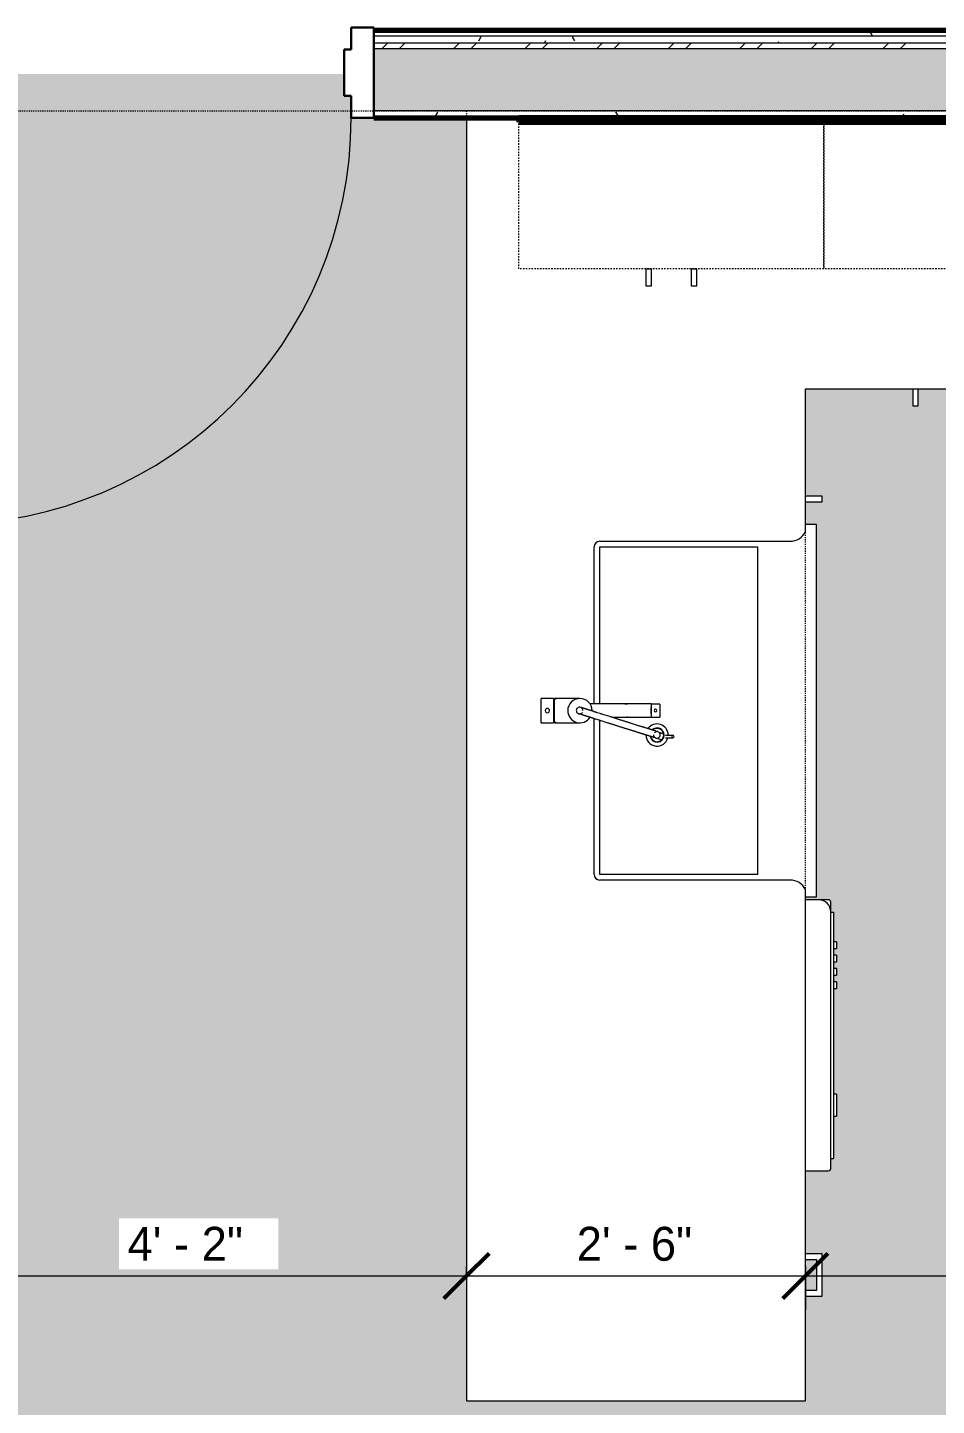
# Model space of a CAD drawing. Header units: inches. Extents: x -3927 to -2736, y 120 to 11438.
# Drawn here: x -3640.2 to -3559.7, y 11248.6 to 11370.6 of the extents above; entities that cross this region are included whole.
import ezdxf

# ---------------------------------------------------------------- set-up
doc = ezdxf.new("R2010")
doc.units = ezdxf.units.IN
doc.header["$MEASUREMENT"] = 0
doc.linetypes.add('Dash', pattern=[0.25, 0.125, -0.125])
doc.linetypes.add('Dash 3_32_', pattern=[0.1875, 0.09375, -0.09375])
for name, color, linetype, lineweight in [('0-1', 7, 'Continuous', 5), ('0-4', 7, 'Continuous', 9), ('A-ANNO-DIMS', 211, 'Continuous', 9), ('A-ANNO-DIMS-32', 211, 'Continuous', 9), ('A-DETL-1', 90, 'Dash 3_32_', 18), ('A-DOOR-1', 50, 'Continuous', 30), ('A-DOOR-2', 7, 'Continuous', 9), ('A-DOOR-FRAM-2', 50, 'Continuous', 30), ('A-WALL-2', 250, 'Continuous', 18), ('A-WALL-3', 113, 'Continuous', 70), ('A-WALL-4', 113, 'Continuous', 9), ('A-WALL-PATT-1', 7, 'Continuous', 9), ('A-WALL-PATT-2', 253, 'Continuous', 9), ('A-WALL-PATT-3', 8, 'Continuous', 9), ('I-WALL-1', 10, 'Continuous', 70), ('P-SANR-FIXT', 6, 'Continuous', 9), ('Q-CASE', 31, 'Continuous', 9), ('Q-CASE-1', 31, 'Dash', 9), ('Q-SPCQ', 91, 'Continuous', 9)]:
    doc.layers.add(name, color=color, linetype=linetype, lineweight=lineweight)
doc.layers.add('A-AREA-PATT-1', color=7, linetype='Continuous', lineweight=9, transparency=1)
doc.styles.add('Century Gothic', font='ufonts.com_century-gothic.ttf', dxfattribs={"height": 3})
doc.dimstyles.new('OD_1__HACK_2', dxfattribs={"dimscale": 12, "dimtxt": 3.132505, "dimasz": 0.333333, "dimexe": 0.25, "dimexo": 0.166667, "dimgap": 0.041667, "dimtad": 1, "dimdec": 0, "dimzin": 3, "dimdsep": 46, "dimlunit": 4, "dimtxsty": 'Century Gothic', "dimblk1": 'OBLIQUE', "dimblk2": 'OBLIQUE', "dimsah": 1, "dimcen": 0.09, "dimdle": 0.25, "dimazin": 0, "dimtfac": 1, "dimtdec": 4, "dimtix": 1, "dimtmove": 0, "dimatfit": 3, "dimfxl": 1, "dimtvp": 1, "dimtfill": 1, "dimfrac": 2, "dimtolj": 1, "dimtzin": 0, "dimarcsym": 2})
pattern_1 = [(0, (0, 0), (10.24, 2.56), [0.422, -7.258, 0.422, -7.258, -40.96]), (0, (0, 0), (10.24, 2.56), [-15.36, 0.422, -14.938, 0.422, -7.258, -17.92]), (0, (0, 0), (10.24, 2.56), [-38.4, 0.422, -4.698, 0.422, -12.378]), (120, (3.84, 1.28), (-7.33702503, 7.58810013), [0.422, -7.258, 0.422, -7.258, -40.96]), (120, (3.84, 1.28), (-7.33702503, 7.58810013), [-15.36, 0.422, -14.938, 0.422, -7.258, -17.92]), (120, (3.84, 1.28), (-7.33702503, 7.58810013), [-38.4, 0.422, -4.698, 0.422, -12.378]), (240, (5.12, 6.4), (-2.90297497, -10.14810013), [0.422, -7.258, 0.422, -7.258, -40.96]), (240, (5.12, 6.4), (-2.90297497, -10.14810013), [-15.36, 0.422, -14.938, 0.422, -7.258, -17.92]), (240, (5.12, 6.4), (-2.90297497, -10.14810013), [-38.4, 0.422, -4.698, 0.422, -12.378])]

# ---------------------------------------------------------------- blocks, each defined once
blk = doc.blocks.new('HOLLOW METAL - UNIT DOOR-2191978-2ND _ 3RD FLOOR - 1BD D - ADA TYPE B')
at = {"layer": 'A-DOOR-1'}
for p, q in [((18, 40.125), (16.25, 40.125)), ((16.25, 40.125), (16.25, 4.125)), ((18, 4.125), (18, 40.125)), ((16.25, 4.125), (18, 4.125))]:
    blk.add_line(p, q, dxfattribs=at)
at = {"layer": 'A-DOOR-2'}
blk.add_arc((18, 4.125), 36, 90, 180, dxfattribs=at)
at = {"layer": 'A-DOOR-FRAM-2'}
for p, q in [((-18, 4.125), (-20, 4.125)), ((-20, 4.125), (-20, -3.875)), ((-18, 2.1875), (-18, 4.125)), ((18, 4.125), (18, 2.1875)), ((20, 4.125), (18, 4.125)), ((20, -3.875), (20, 4.125)), ((-17.375, 2.1875), (-18, 2.1875)), ((-17.375, -1.9375), (-17.375, 2.1875)), ((18, 2.1875), (17.375, 2.1875)), ((17.375, 2.1875), (17.375, -1.9375)), ((-18, -3.875), (-18, -1.9375)), ((-18, -1.9375), (-17.375, -1.9375)), ((17.375, -1.9375), (18, -1.9375)), ((18, -1.9375), (18, -3.875)), ((-20, -3.875), (-18, -3.875)), ((18, -3.875), (20, -3.875))]:
    blk.add_line(p, q, dxfattribs=at)
blk = doc.blocks.new('CTR - 1st Phase - Common Walls_rvt-1-2ND _ 3RD FLOOR - 1BD D - ADA TYPE B')
at = {"layer": 'A-WALL-PATT-1'}
h = blk.add_hatch(dxfattribs=at)
h.set_pattern_fill('FP_1', color=256, style=0, pattern_type=2)
h.set_pattern_definition(pattern_1)
h.paths.add_polyline_path([(-3649.52, 11369.24), (-3649.52, 11369.86), (-3652.27, 11369.86), (-3652.27, 11369.24), (-3651.15, 11369.24)], flags=0)
h.paths.add_polyline_path([(-3602.42, 11369.24), (-3480.05, 11369.24), (-3480.05, 11369.86), (-3609.52, 11369.86), (-3609.52, 11369.24)], flags=0)
h = blk.add_hatch(dxfattribs=at)
h.set_pattern_fill('FP_1', color=256, style=0, pattern_type=2)
h.set_pattern_definition(pattern_1)
h.paths.add_polyline_path([(-3649.52, 11369.86), (-3649.52, 11370.36), (-3651.65, 11370.36), (-3651.65, 11369.86), (-3651.15, 11369.86)], flags=0)
h.paths.add_polyline_path([(-3479.55, 11369.86), (-3479.55, 11370.36), (-3609.52, 11370.36), (-3609.52, 11369.86), (-3480.05, 11369.86)], flags=0)
h = blk.add_hatch(dxfattribs=at)
h.set_pattern_fill('FP_1', color=256, style=0, pattern_type=2)
h.set_pattern_definition(pattern_1)
h.paths.add_polyline_path([(-3486.67, 11362.61), (-3486.67, 11363.24), (-3609.52, 11363.24), (-3609.52, 11362.61), (-3487.3, 11362.61)], flags=0)
h.paths.add_polyline_path([(-3658.27, 11362.61), (-3649.52, 11362.61), (-3649.52, 11363.24), (-3658.9, 11363.24), (-3658.9, 11362.61)], flags=0)
at = {"layer": 'A-WALL-PATT-2'}
h = blk.add_hatch(dxfattribs=at)
h.set_pattern_fill('FP_2', color=256, style=0, pattern_type=2)
h.set_pattern_definition([(161.57, (0.16, 0.16), (-1.279773737, -0.000426766), [0, -9.107, 1.011, 0]), (18.43, (-0.16, 0.16), (-1.279773737, 0.000426766), [0, -9.107, 1.011, 0]), (108.43, (0.16, 0.16), (0.639452382, -3.199964008), [3.035, -7.083]), (71.57, (-0.16, 0.16), (0.639452382, 3.199964008), [3.035, -7.083])])
h.paths.add_polyline_path([(-3534.05, 11363.24), (-3481.17, 11363.24), (-3481.17, 11368.74), (-3609.52, 11368.74), (-3609.52, 11363.24), (-3565.87, 11363.24)], flags=0)
h.paths.add_polyline_path([(-3649.52, 11363.24), (-3649.52, 11368.74), (-3658.27, 11368.74), (-3658.27, 11363.24)], flags=0)
at = {"layer": 'A-WALL-PATT-3'}
h = blk.add_hatch(dxfattribs=at)
h.set_pattern_fill('FP_3', color=256, style=0, pattern_type=2)
h.set_pattern_definition([(45, (0, 0), (-3.1678384, 3.1678384), []), (45, (0, 4.8), (-3.1678384, 3.1678384), [])])
h.paths.add_polyline_path([(-3534.05, 11368.74), (-3480.67, 11368.74), (-3480.67, 11369.24), (-3609.52, 11369.24), (-3609.52, 11368.74), (-3566.96, 11368.74)], flags=0)
h.paths.add_polyline_path([(-3652.77, 11368.74), (-3649.52, 11368.74), (-3649.52, 11369.24), (-3652.77, 11369.24), (-3652.77, 11369.16)], flags=0)
at = {"layer": 'A-WALL-2'}
for p, q in [((-3480.05, 11369.86), (-3609.52, 11369.86)), ((-3480.67, 11369.24), (-3609.52, 11369.24)), ((-3481.17, 11368.74), (-3609.52, 11368.74)), ((-3486.67, 11363.24), (-3609.52, 11363.24))]:
    blk.add_line(p, q, dxfattribs=at)
at = {"layer": 'I-WALL-1'}
for p, q in [((-3479.55, 11370.36), (-3609.52, 11370.36)), ((-3609.52, 11362.61), (-3487.3, 11362.61))]:
    blk.add_line(p, q, dxfattribs=at)
at = {"layer": '0-4', "rotation": 180}
blk.add_blockref('HOLLOW METAL - UNIT DOOR-2191978-2ND _ 3RD FLOOR - 1BD D - ADA TYPE B', (-3629.52, 11366.74), dxfattribs=at)
blk = doc.blocks.new('Dishwasher_15404 - 34_ counter-547918-2ND _ 3RD FLOOR - 1BD D - ADA TYPE B')
at = {"layer": 'Q-SPCQ'}
for p, q in [((25.8, 24), (24.62, 24)), ((26.68, 24), (25.8, 24)), ((26.87, 22.93), (26.87, 23.8)), ((26.87, 0.2), (26.87, 22.93)), ((26.87, 22.91), (27.12, 22.91)), ((27.12, 22.91), (27.12, 1.09)), ((27.37, 20.28), (27.12, 20.28)), ((27.12, 19.69), (27.37, 19.69)), ((27.37, 20.28), (27.37, 19.69)), ((27.37, 19.1), (27.12, 19.1)), ((27.12, 18.51), (27.37, 18.51)), ((27.37, 19.1), (27.37, 18.51)), ((27.37, 17.92), (27.12, 17.92)), ((27.12, 17.33), (27.37, 17.33)), ((27.37, 17.92), (27.37, 17.33)), ((27.37, 16.74), (27.12, 16.74)), ((27.12, 16.15), (27.37, 16.15)), ((27.37, 16.74), (27.37, 16.15)), ((27.37, 6.79), (27.12, 6.79)), ((27.37, 6.79), (27.37, 5.81)), ((27.37, 5.81), (27.37, 4.82)), ((27.12, 4.82), (27.37, 4.82)), ((26.87, 1.09), (27.12, 1.09)), ((24.62, 0), (26.68, 0))]:
    blk.add_line(p, q, dxfattribs=at)
for centre, radius, start, end in [((25.8, 22.93), 1.07, 360, 90), ((26.68, 23.8), 0.197, 0, 90), ((26.68, 0.2), 0.197, 270, 360), ((26.68, 0.2), 0.197, 285, 310.1532), ((26.68, 0.2), 0.197, 315, 345)]:
    blk.add_arc(centre, radius, start, end, dxfattribs=at)
blk = doc.blocks.new('Base Cabinet 3 Drawer 230 - Base Cabinet 3 Drawer 230 18_-2554959-2ND _ 3RD FLOOR - 1BD D - ADA TYPE B')
at = {"layer": 'Q-CASE'}
for p, q in [((-1.14, -24), (-1.14, -25.5)), ((-0.64, -25), (-0.64, -24)), ((2.11, -24), (2.11, -25)), ((2.61, -25.5), (2.61, -24)), ((-1.14, -25.5), (2.61, -25.5)), ((2.11, -25), (-0.64, -25))]:
    blk.add_line(p, q, dxfattribs=at)
blk = doc.blocks.new('300 Series Wall Hung Cabinet_302 - 27_ X 36_-2605031-2ND _ 3RD FLOOR - 1BD D - ADA TYPE B')
at = {"layer": 'Q-CASE'}
for p, q in [((-1.76, 14.69), (-2.25, 14.69)), ((-2.25, 14.69), (-2.25, 13.19)), ((-1.76, 13.19), (-1.76, 14.69)), ((2.24, 14.69), (1.75, 14.69)), ((1.75, 14.69), (1.75, 13.19)), ((2.24, 13.19), (2.24, 14.69)), ((-1.76, 13.19), (-2.25, 13.19)), ((2.24, 13.19), (1.75, 13.19))]:
    blk.add_line(p, q, dxfattribs=at)
at = {"layer": 'Q-CASE-1'}
for p, q in [((-13.5, 0.19), (-13.5, 13.19)), ((-13.5, 13.19), (13.5, 13.19)), ((13.5, 13.19), (13.5, 0.19)), ((13.5, 0.19), (-13.5, 0.19))]:
    blk.add_line(p, q, dxfattribs=at)
blk = doc.blocks.new('kitchen_faucet_14143 - kitchen_faucet_14143-2965259-2ND _ 3RD FLOOR - 1BD D - ADA TYPE B')
at = {"layer": 'P-SANR-FIXT'}
for p, q in [((-7.23, 2.59), (-6.81, 2.46)), ((-6.81, 2.46), (-6.81, 2.46)), ((-7.58, 2.4), (-8.24, 2.4)), ((-8.24, 2.2), (-7.58, 2.2)), ((-6.99, 1.91), (-7.41, 2.04)), ((-6.3, 0.57), (-7.09, 0.57)), ((-7.09, -0.57), (-7.09, 0.57)), ((-2.86, 0.59), (-6.3, 0.59)), ((-6.3, 0.3), (-6.3, 0.59)), ((-6.3, 0.29), (-6.3, 0.15)), ((-6.3, 0.15), (-6.3, 0.29)), ((-6.3, 0.15), (-6.3, -0.15)), ((-6.3, -0.15), (-6.3, 0.15)), ((-3.97, 0.59), (-4.89, 0.59)), ((-0.9, 0.59), (-0.93, 0.59)), ((2.26, 1.08), (0, 1.08)), ((2.34, 1.02), (2.1, 1.02)), ((2.26, 1.08), (2.26, -1.08)), ((3.44, 1.08), (2.34, 1.08)), ((2.34, -1.08), (2.34, 1.08)), ((3.44, 1.08), (3.44, -1.08)), ((-7.09, -0.57), (-6.3, -0.57)), ((-6.3, -0.15), (-6.3, -0.29)), ((-6.3, -0.29), (-6.3, -0.15)), ((-6.3, -0.59), (-6.3, -0.3)), ((-6.3, -0.59), (-0.9, -0.59)), ((-4.89, -0.59), (-3.97, -0.59)), ((0, -1.08), (2.26, -1.08)), ((2.1, -1.02), (2.34, -1.02)), ((2.34, -1.08), (3.44, -1.08))]:
    blk.add_line(p, q, dxfattribs=at)
at = {"layer": 'P-SANR-FIXT', "flags": 128}
for points in [[(-6.52, 2.15), (-6.53, 2.23), (-6.56, 2.3), (-6.61, 2.36), (-6.67, 2.41), (-6.74, 2.44), (-6.82, 2.45), (-6.9, 2.44), (-6.97, 2.41), (-7.03, 2.36), (-7.08, 2.3), (-7.1, 2.23), (-7.11, 2.15)], [(-7.11, 2.15), (-7.1, 2.08), (-7.08, 2), (-7.03, 1.94), (-6.97, 1.9), (-6.9, 1.87), (-6.82, 1.86), (-6.74, 1.87), (-6.67, 1.9), (-6.61, 1.94), (-6.59, 1.97)], [(-6.91, 1.87), (-6.91, 1.87), (-6.91, 1.87), (-6.9, 1.87), (-6.9, 1.87), (-6.9, 1.87), (-6.89, 1.87), (-6.89, 1.86), (-6.88, 1.86), (-6.88, 1.86), (-6.87, 1.86), (-6.86, 1.86), (-6.71, 1.81), (-6.69, 1.8), (-6.68, 1.8), (-6.51, 1.75), (-6.49, 1.74), (-6.46, 1.73), (-6.43, 1.72), (-6.41, 1.71), (-6.38, 1.7), (-6.35, 1.69), (-6.32, 1.68), (-6.29, 1.67), (-6.26, 1.66), (-6.22, 1.65), (-6.19, 1.64), (-6.16, 1.63), (-6.12, 1.62), (-6.09, 1.61), (-6.05, 1.6), (-6.01, 1.59), (-5.98, 1.58), (-5.94, 1.56), (-5.9, 1.55), (-5.86, 1.54), (-5.82, 1.53), (-5.78, 1.51), (-5.74, 1.5), (-5.69, 1.49), (-5.65, 1.47), (-5.61, 1.46), (-5.56, 1.45), (-5.52, 1.43), (-5.47, 1.42), (-5.42, 1.4), (-5.38, 1.39), (-5.33, 1.37), (-5.28, 1.36), (-5.23, 1.34), (-5.18, 1.33), (-4.48, 1.1), (-4.42, 1.09), (-4.36, 1.07), (-4.31, 1.05), (-4.25, 1.03), (-4.19, 1.01), (-4.13, 0.99), (-4.07, 0.98), (-4.02, 0.96), (-3.96, 0.94), (-3.9, 0.92), (-3.84, 0.9), (-3.78, 0.88), (-3.72, 0.86), (-3.66, 0.85), (-3.6, 0.83), (-3.54, 0.81), (-3.48, 0.79), (-3.42, 0.77), (-3.36, 0.75), (-3.3, 0.73), (-3.24, 0.71), (-3.18, 0.69), (-3.12, 0.68), (-3.06, 0.66), (-3, 0.64), (-2.94, 0.62), (-2.88, 0.6), (-2.83, 0.58), (-2.77, 0.56), (-2.71, 0.55), (-2.65, 0.53), (-2.03, 0.33), (-1.98, 0.32), (-1.93, 0.3), (-1.88, 0.28), (-1.83, 0.27), (-1.78, 0.25), (-1.54, 0.18), (-1.49, 0.16), (-1.45, 0.15), (-1.4, 0.13), (-1.36, 0.12), (-1.31, 0.1), (-1.27, 0.09), (-1.23, 0.08), (-1.18, 0.06), (-1.14, 0.05), (-1.1, 0.04), (-1.06, 0.03), (-1.03, 0.01), (-0.99, 0), (-0.95, -0.01), (-0.91, -0.02), (-0.88, -0.03), (-0.84, -0.04), (-0.81, -0.05), (-0.77, -0.07), (-0.74, -0.08), (-0.71, -0.09), (-0.68, -0.1), (-0.65, -0.11), (-0.62, -0.11), (-0.59, -0.12), (-0.56, -0.13), (-0.53, -0.14), (-0.51, -0.15), (-0.48, -0.16), (-0.45, -0.17), (-0.43, -0.17), (-0.41, -0.18), (-0.38, -0.19), (-0.36, -0.2), (-0.34, -0.2), (-0.32, -0.21), (-0.3, -0.21), (-0.28, -0.22), (-0.26, -0.23), (-0.25, -0.23), (-0.23, -0.24), (-0.21, -0.24), (-0.2, -0.25), (-0.18, -0.25), (-0.17, -0.26), (-0.16, -0.26), (-0.15, -0.26), (-0.14, -0.27), (-0.13, -0.27), (-0.12, -0.27), (-0.11, -0.28), (-0.1, -0.28), (-0.09, -0.28), (-0.09, -0.28), (-0.08, -0.28), (-0.08, -0.29), (-0.07, -0.29), (-0.07, -0.29), (-0.07, -0.29), (-0.07, -0.29), (-0.06, -0.29), (-0.06, -0.29)], [(-6.73, 2.43), (-6.73, 2.43), (-6.73, 2.43), (-6.73, 2.43), (-6.72, 2.43), (-6.72, 2.43), (-6.72, 2.43), (-6.71, 2.43), (-6.71, 2.43), (-6.7, 2.42), (-6.69, 2.42), (-6.68, 2.42), (-6.53, 2.37), (-6.52, 2.37), (-6.5, 2.36), (-6.48, 2.35), (-6.46, 2.35), (-6.44, 2.34), (-6.42, 2.33), (-6.39, 2.33), (-6.37, 2.32), (-6.34, 2.31), (-6.32, 2.3), (-6.29, 2.3), (-6.27, 2.29), (-6.24, 2.28), (-6.21, 2.27), (-6.18, 2.26), (-6.15, 2.25), (-6.12, 2.24), (-6.09, 2.23), (-6.06, 2.22), (-6.03, 2.21), (-5.99, 2.2), (-5.96, 2.19), (-5.92, 2.18), (-5.89, 2.17), (-5.85, 2.16), (-5.81, 2.14), (-5.78, 2.13), (-5.74, 2.12), (-5.7, 2.11), (-5.66, 2.1), (-5.62, 2.08), (-5.58, 2.07), (-5.53, 2.06), (-5.49, 2.04), (-5.45, 2.03), (-5.4, 2.01), (-5.36, 2), (-5.31, 1.99), (-5.27, 1.97), (-5.22, 1.96), (-5.17, 1.94), (-5.12, 1.93), (-5.07, 1.91), (-5.02, 1.9), (-4.97, 1.88), (-4.92, 1.86), (-4.87, 1.85), (-4.82, 1.83), (-4.77, 1.81), (-4.71, 1.8), (-4.66, 1.78), (-4.61, 1.76), (-4.55, 1.75), (-4.5, 1.73), (-4.44, 1.71), (-4.39, 1.69), (-4.33, 1.68), (-4.27, 1.66), (-4.22, 1.64), (-4.16, 1.62), (-4.1, 1.6), (-4.04, 1.59), (-3.99, 1.57), (-3.93, 1.55), (-3.87, 1.53), (-3.81, 1.51), (-3.75, 1.49), (-3.69, 1.47), (-3.63, 1.46), (-3.57, 1.44), (-3.51, 1.42), (-3.45, 1.4), (-3.39, 1.38), (-3.33, 1.36), (-3.27, 1.34), (-3.21, 1.32), (-3.15, 1.31), (-3.09, 1.29), (-3.03, 1.27), (-2.97, 1.25), (-2.92, 1.23), (-2.86, 1.21), (-2.8, 1.19), (-2.74, 1.17), (-2.68, 1.16), (-2.62, 1.14), (-2.56, 1.12), (-2.51, 1.1), (-1.88, 0.9), (-1.83, 0.89), (-1.78, 0.87), (-1.73, 0.85), (-1.67, 0.84), (-1.62, 0.82), (-1.4, 0.75), (-1.35, 0.74), (-1.3, 0.72), (-1.26, 0.71), (-1.21, 0.69), (-1.17, 0.68), (-1.12, 0.66), (-1.08, 0.65), (-1.04, 0.64), (-1, 0.62), (-0.96, 0.61), (-0.92, 0.6), (-0.88, 0.59), (-0.84, 0.57), (-0.8, 0.56), (-0.76, 0.55), (-0.73, 0.54), (-0.69, 0.53), (-0.66, 0.52), (-0.62, 0.51), (-0.59, 0.5), (-0.56, 0.49), (-0.52, 0.47), (-0.49, 0.47), (-0.46, 0.46), (-0.43, 0.45), (-0.4, 0.44), (-0.38, 0.43), (-0.35, 0.42), (-0.32, 0.41), (-0.3, 0.4), (-0.27, 0.4), (-0.25, 0.39), (-0.22, 0.38), (-0.2, 0.37), (-0.18, 0.37), (-0.16, 0.36), (-0.14, 0.35), (-0.12, 0.35), (-0.1, 0.34), (-0.08, 0.34), (-0.06, 0.33), (-0.05, 0.32), (-0.03, 0.32), (-0.02, 0.32), (0, 0.31), (0.01, 0.31), (0.02, 0.3), (0.03, 0.3), (0.04, 0.3), (0.05, 0.29), (0.06, 0.29), (0.07, 0.29), (0.08, 0.28), (0.09, 0.28), (0.09, 0.28), (0.1, 0.28), (0.1, 0.28), (0.11, 0.28), (0.11, 0.28), (0.11, 0.27), (0.11, 0.27), (0.11, 0.27)], [(0.27, -0.18), (0.3, -0.11), (0.32, -0.03), (0.31, 0.04), (0.29, 0.12), (0.25, 0.18), (0.19, 0.23), (0.13, 0.27), (0.05, 0.29), (-0.03, 0.28), (-0.1, 0.26), (-0.17, 0.22), (-0.22, 0.16)], [(-0.27, -0.02), (-0.27, -0.06), (-0.24, -0.13), (-0.2, -0.2), (-0.15, -0.25), (-0.08, -0.28), (0, -0.3), (0.08, -0.3), (0.15, -0.28), (0.21, -0.23), (0.27, -0.18)]]:
    blk.add_lwpolyline(points, dxfattribs=at)
at = {"layer": 'P-SANR-FIXT'}
for centre, radius, start, end in [((-6.83, 2.16), 0.984, 0, 166.1547), ((-6.83, 2.16), 0.63, 10.1899, 180), ((-6.83, 2.16), 0.591, 132.8835, 180), ((-6.83, 2.16), 0.591, 12.1323, 132.8835), ((-6.83, 2.16), 0.984, 177.3509, 180), ((-6.83, 2.16), 0.984, 180, 324.7572), ((-6.83, 2.16), 0.63, 180, 314.2219), ((-6.83, 2.16), 0.591, 180, 191.3603), ((-6.83, 2.16), 0.591, 191.3603, 311.9843), ((-6.69, 0), 0.118, 0, 180), ((0, 0), 1.08, 178.2378, 180), ((0, 0), 1.08, 0, 147.1418), ((2.88, 0), 0.197, 360, 180), ((-6.69, 0), 0.118, 180, 360), ((0, 0), 1.08, 180, 360), ((2.88, 0), 0.197, 180, 360)]:
    blk.add_arc(centre, radius, start, end, dxfattribs=at)
for centre, major_axis, ratio, start_param, end_param in [((-8.24, 2.3), (0, 0.0984), 0.984808, 4.712389, 7.853982), ((-8.24, 2.3), (0, 0.0984), 0.984808, 1.570796, 4.712389), ((-3.97, 0), (0, 0.591), 0.906308, 6.104473, 6.736574), ((-3.97, 0), (0, 0.591), 0.906308, 2.688204, 3.320305)]:
    blk.add_ellipse(centre, major_axis=major_axis, ratio=ratio, start_param=start_param, end_param=end_param, dxfattribs=at)
blk = doc.blocks.new('Stainless Steel Farmhous Kitchen Sink - Stainless Steel Farmhous Kitchen Sink-2552578-2ND _ 3RD FLOOR - 1BD D - ADA TYPE B')
at = {"layer": 'P-SANR-FIXT'}
for p, q in [((-33, 22.2), (-33, 21.2)), ((0, 22.2), (-33, 22.2)), ((0, 21.2), (0, 22.2)), ((-31, 3), (-31, 16.96)), ((-31, 16.96), (-2, 16.96)), ((-2, 16.96), (-2, 3)), ((-17.09, 3), (-31, 3)), ((-2, 3), (-15.65, 3))]:
    blk.add_line(p, q, dxfattribs=at)
blk = doc.blocks.new('Base Cabinet Corner 197 - Base Cabinet Corner 197-2569781-2ND _ 3RD FLOOR - 1BD D - ADA TYPE B')
at = {"layer": 'Q-CASE'}
for p, q in [((2.23, 34), (0.74, 34)), ((0.74, 33.51), (2.23, 33.51)), ((2.23, 33.51), (2.23, 34)), ((10.73, 25.5), (10.24, 25.5)), ((10.24, 25.5), (10.24, 24)), ((10.73, 24), (10.73, 25.5))]:
    blk.add_line(p, q, dxfattribs=at)
blk = doc.blocks.new('DIMBLOCK4-2ND _ 3RD FLOOR - 1BD D - ADA TYPE B')
at = {"layer": 'A-ANNO-DIMS-32'}
for p, q in [((-3650.84, 11249.56), (-3650.84, 11263.04)), ((-3650.84, 11260.04), (-3601.3, 11260.04)), ((-3650.84, 11260.04), (-3650.84, 11249.56)), ((-3601.3, 11260.87), (-3601.3, 11257.04)), ((-3601.3, 11260.04), (-3601.3, 11260.87))]:
    blk.add_line(p, q, dxfattribs=at)
at = {"layer": 'A-ANNO-DIMS-32', "lineweight": 50}
for p, q in [((-3650.84, 11260.04), (-3648.84, 11262.04)), ((-3601.3, 11260.04), (-3599.3, 11262.04)), ((-3650.84, 11260.04), (-3652.84, 11258.04)), ((-3601.3, 11260.04), (-3603.3, 11258.04))]:
    blk.add_line(p, q, dxfattribs=at)
at = {"layer": 'A-ANNO-DIMS-32', "color": 0, "insert": (-3631.31, 11264.39), "char_height": 3, "width": 12.5897, "attachment_point": 1, "line_spacing_factor": 0.984502, "style": 'Century Gothic', "bg_fill": 3, "box_fill_scale": 1.25, "bg_fill_color": 256, "bg_fill_true_color": 13158600, "bg_fill_transparency": 0}
blk.add_mtext('4\' - 2"', dxfattribs=at)
blk = doc.blocks.new('_Oblique')
at = {"color": 0, "linetype": 'ByBlock', "lineweight": -2}
blk.add_line((-0.5, -0.5), (0.5, 0.5), dxfattribs=at)
blk = doc.blocks.new('DIMBLOCK5-2ND _ 3RD FLOOR - 1BD D - ADA TYPE B')
at = {"layer": 'A-ANNO-DIMS-32', "lineweight": 50}
for p, q in [((-3601.3, 11260.04), (-3599.3, 11262.04)), ((-3571.3, 11260.04), (-3569.3, 11262.04)), ((-3601.3, 11260.04), (-3603.3, 11258.04)), ((-3571.3, 11260.04), (-3573.3, 11258.04))]:
    blk.add_line(p, q, dxfattribs=at)
at = {"layer": 'A-ANNO-DIMS-32'}
for p, q in [((-3601.3, 11260.87), (-3601.3, 11257.04)), ((-3601.3, 11260.04), (-3601.3, 11260.87)), ((-3601.3, 11260.04), (-3571.3, 11260.04)), ((-3571.3, 11260.87), (-3571.3, 11257.04)), ((-3571.3, 11260.04), (-3571.3, 11260.87))]:
    blk.add_line(p, q, dxfattribs=at)
at = {"layer": 'A-ANNO-DIMS-32', "color": 0, "insert": (-3591.54, 11264.39), "char_height": 3, "width": 12.5897, "attachment_point": 1, "line_spacing_factor": 0.984502, "style": 'Century Gothic', "bg_fill": 3, "box_fill_scale": 1.25, "bg_fill_color": 256, "bg_fill_true_color": 13158600, "bg_fill_transparency": 0}
blk.add_mtext('2\' - 6"', dxfattribs=at)
blk = doc.blocks.new('DIMBLOCK6-2ND _ 3RD FLOOR - 1BD D - ADA TYPE B')
at = {"layer": 'A-ANNO-DIMS-32'}
for p, q in [((-3511.3, 11268.36), (-3511.3, 11257.04)), ((-3511.3, 11260.04), (-3511.3, 11268.36)), ((-3571.3, 11260.87), (-3571.3, 11257.04)), ((-3571.3, 11260.04), (-3571.3, 11260.87)), ((-3571.3, 11260.04), (-3511.3, 11260.04))]:
    blk.add_line(p, q, dxfattribs=at)
at = {"layer": 'A-ANNO-DIMS-32', "lineweight": 50}
for p, q in [((-3571.3, 11260.04), (-3569.3, 11262.04)), ((-3511.3, 11260.04), (-3509.3, 11262.04)), ((-3571.3, 11260.04), (-3573.3, 11258.04)), ((-3511.3, 11260.04), (-3513.3, 11258.04))]:
    blk.add_line(p, q, dxfattribs=at)
at = {"layer": 'A-ANNO-DIMS-32', "color": 0, "insert": (-3546.54, 11264.39), "char_height": 3, "width": 12.5897, "attachment_point": 1, "line_spacing_factor": 0.984502, "style": 'Century Gothic', "bg_fill": 3, "box_fill_scale": 1.25, "bg_fill_color": 256, "bg_fill_true_color": 13158600, "bg_fill_transparency": 0}
blk.add_mtext('5\' - 0"', dxfattribs=at)

msp = doc.modelspace()

# ---------------------------------------------------------------- hatches: boundary and pattern name
at = {"layer": 'A-AREA-PATT-1'}
h = msp.add_hatch(color=256, dxfattribs=at)
h.paths.add_polyline_path([(-3650.84, 11196.08), (-3649.34, 11196.08), (-3649.34, 11200.94), (-3650.84, 11200.94), (-3650.84, 11196.95)], flags=0)
h.paths.add_polyline_path([(-3647.52, 11362.61), (-3645.77, 11362.61), (-3645.77, 11326.61), (-3647.52, 11326.61), (-3647.52, 11362.47)], flags=0)
h.paths.add_polyline_path([(-3611.2, 11196.08), (-3610.72, 11196.08), (-3610.72, 11199.45), (-3607.72, 11199.45), (-3607.72, 11198.86), (-3591.97, 11198.86), (-3591.97, 11248.99), (-3601.3, 11248.99), (-3601.3, 11362.61), (-3611.52, 11362.61), (-3611.52, 11364.55), (-3612.15, 11364.55), (-3612.15, 11366.49), (-3646.9, 11366.49), (-3646.9, 11364.55), (-3647.52, 11364.55), (-3647.52, 11362.61), (-3655.52, 11362.61), (-3655.52, 11250.35), (-3648.05, 11250.35), (-3648.05, 11198.86), (-3647.72, 11198.86), (-3647.72, 11199.45), (-3644.72, 11199.45), (-3644.72, 11196.08), (-3618.21, 11196.08)], flags=0)
h = msp.add_hatch(color=256, dxfattribs=at)
h.paths.add_polyline_path([(-3521.12, 11198.36), (-3518.75, 11198.36), (-3518.75, 11231.98), (-3516.37, 11231.98), (-3516.37, 11234.61), (-3519.3, 11234.61), (-3519.3, 11270.36), (-3511.3, 11270.36), (-3511.3, 11274.36), (-3512.8, 11274.36), (-3512.8, 11278.11), (-3511.3, 11278.11), (-3511.3, 11279.73), (-3512.8, 11279.73), (-3512.8, 11280.22), (-3511.3, 11280.22), (-3511.3, 11282.73), (-3488.3, 11282.73), (-3488.3, 11283.36), (-3502.16, 11283.36), (-3502.16, 11283.73), (-3502.28, 11283.73), (-3502.28, 11283.36), (-3503.27, 11283.36), (-3503.27, 11283.73), (-3510.55, 11283.73), (-3510.55, 11311.73), (-3503.27, 11311.73), (-3503.27, 11312.73), (-3511.3, 11312.73), (-3511.3, 11317.36), (-3512.8, 11317.36), (-3512.8, 11321.11), (-3511.3, 11321.11), (-3511.3, 11328.63), (-3512.8, 11328.63), (-3512.8, 11329.11), (-3511.3, 11329.11), (-3511.3, 11338.61), (-3520.81, 11338.61), (-3520.81, 11337.12), (-3521.3, 11337.12), (-3521.3, 11338.61), (-3539.42, 11338.61), (-3539.42, 11337.11), (-3543.17, 11337.11), (-3543.17, 11338.61), (-3561.3, 11338.61), (-3561.3, 11337.12), (-3561.79, 11337.12), (-3561.79, 11338.61), (-3571.3, 11338.61), (-3571.3, 11329.11), (-3569.8, 11329.11), (-3569.8, 11328.63), (-3571.3, 11328.63), (-3571.3, 11326.61), (-3570.3, 11326.61), (-3570.3, 11293.61), (-3571.3, 11293.61), (-3571.3, 11293.36), (-3569.19, 11293.35), (-3569.12, 11293.32), (-3569.08, 11293.27), (-3569.05, 11293.17), (-3569.05, 11292.27), (-3568.8, 11292.27), (-3568.8, 11289.65), (-3568.55, 11289.65), (-3568.55, 11289.06), (-3568.8, 11289.06), (-3568.8, 11288.47), (-3568.55, 11288.47), (-3568.55, 11287.88), (-3568.8, 11287.88), (-3568.8, 11287.29), (-3568.55, 11287.29), (-3568.55, 11286.7), (-3568.8, 11286.7), (-3568.8, 11286.1), (-3568.55, 11286.1), (-3568.55, 11285.51), (-3568.8, 11285.51), (-3568.8, 11276.16), (-3568.55, 11276.16), (-3568.55, 11274.19), (-3568.8, 11274.19), (-3568.8, 11270.46), (-3569.05, 11270.46), (-3569.06, 11269.51), (-3569.12, 11269.41), (-3569.19, 11269.37), (-3569.25, 11269.36), (-3571.3, 11269.36), (-3571.3, 11261.99), (-3569.8, 11261.99), (-3569.8, 11258.24), (-3571.3, 11258.24), (-3571.3, 11248.99), (-3591.97, 11248.99), (-3591.97, 11198.86), (-3521.12, 11198.86), (-3521.12, 11198.44)], flags=0)
h.paths.add_polyline_path([(-3489.3, 11234.77), (-3487.3, 11234.77), (-3487.3, 11270.36), (-3489.3, 11270.36), (-3489.3, 11241.23)], flags=0)
h.paths.add_polyline_path([(-3571.3, 11258.74), (-3570.3, 11258.74), (-3570.3, 11261.49), (-3571.3, 11261.49), (-3571.3, 11259.74)], flags=0)
h.paths.add_polyline_path([(-3512.3, 11274.86), (-3511.3, 11274.86), (-3511.3, 11277.61), (-3512.3, 11277.61)], flags=0)
h.paths.add_polyline_path([(-3502.16, 11311.73), (-3502.16, 11312.73), (-3502.28, 11312.73), (-3502.28, 11311.73)], flags=0)
h.paths.add_polyline_path([(-3512.3, 11317.86), (-3511.3, 11317.86), (-3511.3, 11320.62), (-3512.3, 11320.62), (-3512.3, 11319.96)], flags=0)
h.paths.add_polyline_path([(-3539.92, 11337.61), (-3539.92, 11338.61), (-3542.67, 11338.61), (-3542.67, 11337.61)], flags=0)

# ---------------------------------------------------------------- linework, layer by layer
at = {"layer": 'A-DETL-1'}
for p, q in [((-3658.27, 11363.24), (-3486.67, 11363.24)), ((-3601.3, 11363.24), (-3601.3, 11248.99)), ((-3571.3, 11248.99), (-3571.3, 11338.61)), ((-3571.3, 11338.61), (-3511.3, 11338.61)), ((-3601.3, 11248.99), (-3571.3, 11248.99))]:
    msp.add_line(p, q, dxfattribs=at)
at = {"layer": 'A-WALL-3'}
for p, q in [((-3487.3, 11362.61), (-3596.67, 11362.61)), ((-3596.67, 11362.61), (-3596.67, 11362.24)), ((-3596.67, 11362.24), (-3512.67, 11362.24))]:
    msp.add_line(p, q, dxfattribs=at)
at = {"layer": 'A-WALL-4'}
for p, q in [((-3601.3, 11362.61), (-3601.3, 11248.99)), ((-3571.3, 11325.97), (-3571.3, 11338.61)), ((-3571.3, 11338.61), (-3511.3, 11338.61)), ((-3590, 11310.7), (-3590, 11324.61)), ((-3589.5, 11325.11), (-3572.65, 11325.11)), ((-3590, 11295.61), (-3590, 11309.42)), ((-3572.65, 11295.11), (-3589.5, 11295.11)), ((-3571.3, 11248.99), (-3571.3, 11294.26)), ((-3601.3, 11248.99), (-3571.3, 11248.99))]:
    msp.add_line(p, q, dxfattribs=at)
for centre, radius, start, end in [((-3572.65, 11326.61), 1.5, 270, 334.5419), ((-3589.5, 11324.61), 0.5, 90, 180), ((-3589.5, 11295.61), 0.5, 180, 270), ((-3572.65, 11293.61), 1.5, 25.4581, 90)]:
    msp.add_arc(centre, radius, start, end, dxfattribs=at)

# ---------------------------------------------------------------- block references
at = {"layer": '0-1'}
msp.add_blockref('CTR - 1st Phase - Common Walls_rvt-1-2ND _ 3RD FLOOR - 1BD D - ADA TYPE B', (0, 0), dxfattribs=at)
at = {"layer": 'P-SANR-FIXT'}
for name, p, rotation in [('Stainless Steel Farmhous Kitchen Sink - Stainless Steel Farmhous Kitchen Sink-2552578-2ND _ 3RD FLOOR - 1BD D - ADA TYPE B', (-3592.5, 11293.61), 270.0000000000074), ('kitchen_faucet_14143 - kitchen_faucet_14143-2965259-2ND _ 3RD FLOOR - 1BD D - ADA TYPE B', (-3591.26, 11310.11), 180)]:
    msp.add_blockref(name, p, dxfattribs=dict(at, rotation=rotation))
at = {"layer": 'Q-CASE'}
for name, p, rotation in [('300 Series Wall Hung Cabinet_302 - 27_ X 36_-2605031-2ND _ 3RD FLOOR - 1BD D - ADA TYPE B', (-3583.17, 11362.43), 180), ('300 Series Wall Hung Cabinet_302 - 27_ X 36_-2605031-2ND _ 3RD FLOOR - 1BD D - ADA TYPE B', (-3556.17, 11362.43), 180), ('Base Cabinet Corner 197 - Base Cabinet Corner 197-2569781-2ND _ 3RD FLOOR - 1BD D - ADA TYPE B', (-3595.3, 11339.35), 269.9999999999879), ('Base Cabinet 3 Drawer 230 - Base Cabinet 3 Drawer 230 18_-2554959-2ND _ 3RD FLOOR - 1BD D - ADA TYPE B', (-3595.3, 11259.38), 90.00000000001064)]:
    msp.add_blockref(name, p, dxfattribs=dict(at, rotation=rotation))
at = {"layer": 'Q-SPCQ'}
msp.add_blockref('Dishwasher_15404 - 34_ counter-547918-2ND _ 3RD FLOOR - 1BD D - ADA TYPE B', (-3595.92, 11269.36), dxfattribs=at)

# ---------------------------------------------------------------- next in the draw order: dimensions: what is measured, and where the dimension line sits
at = {"layer": 'A-ANNO-DIMS'}
dim = msp.add_linear_dim(base=(-3601.3, 11260.04), p1=(-3650.84, 11247.56), p2=(-3601.3, 11262.87), dimstyle='OD_1__HACK_2', override={"dimpost": '<>', "dimfxl": 51.851574}, dxfattribs=at)
dim.commit()
dim.dimension.update_dxf_attribs({"geometry": 'DIMBLOCK4-2ND _ 3RD FLOOR - 1BD D - ADA TYPE B', "text_midpoint": (-3626.07, 11262.08)})

# ---------------------------------------------------------------- next in the draw order: dimensions: what is measured, and where the dimension line sits
dim = msp.add_linear_dim(base=(-3571.3, 11260.04), p1=(-3601.3, 11262.87), p2=(-3571.3, 11262.87), dimstyle='OD_1__HACK_2', override={"dimpost": '<>', "dimfxl": 30}, dxfattribs=at)
dim.commit()
dim.dimension.update_dxf_attribs({"geometry": 'DIMBLOCK5-2ND _ 3RD FLOOR - 1BD D - ADA TYPE B', "text_midpoint": (-3586.3, 11262.12)})

# ---------------------------------------------------------------- next in the draw order: dimensions: what is measured, and where the dimension line sits
dim = msp.add_linear_dim(base=(-3511.3, 11260.04), p1=(-3571.3, 11262.87), p2=(-3511.3, 11270.36), dimstyle='OD_1__HACK_2', override={"dimpost": '<>', "dimfxl": 60.465177}, dxfattribs=at)
dim.commit()
dim.dimension.update_dxf_attribs({"geometry": 'DIMBLOCK6-2ND _ 3RD FLOOR - 1BD D - ADA TYPE B', "text_midpoint": (-3541.3, 11262.12)})

doc.saveas('drawing.dxf')
